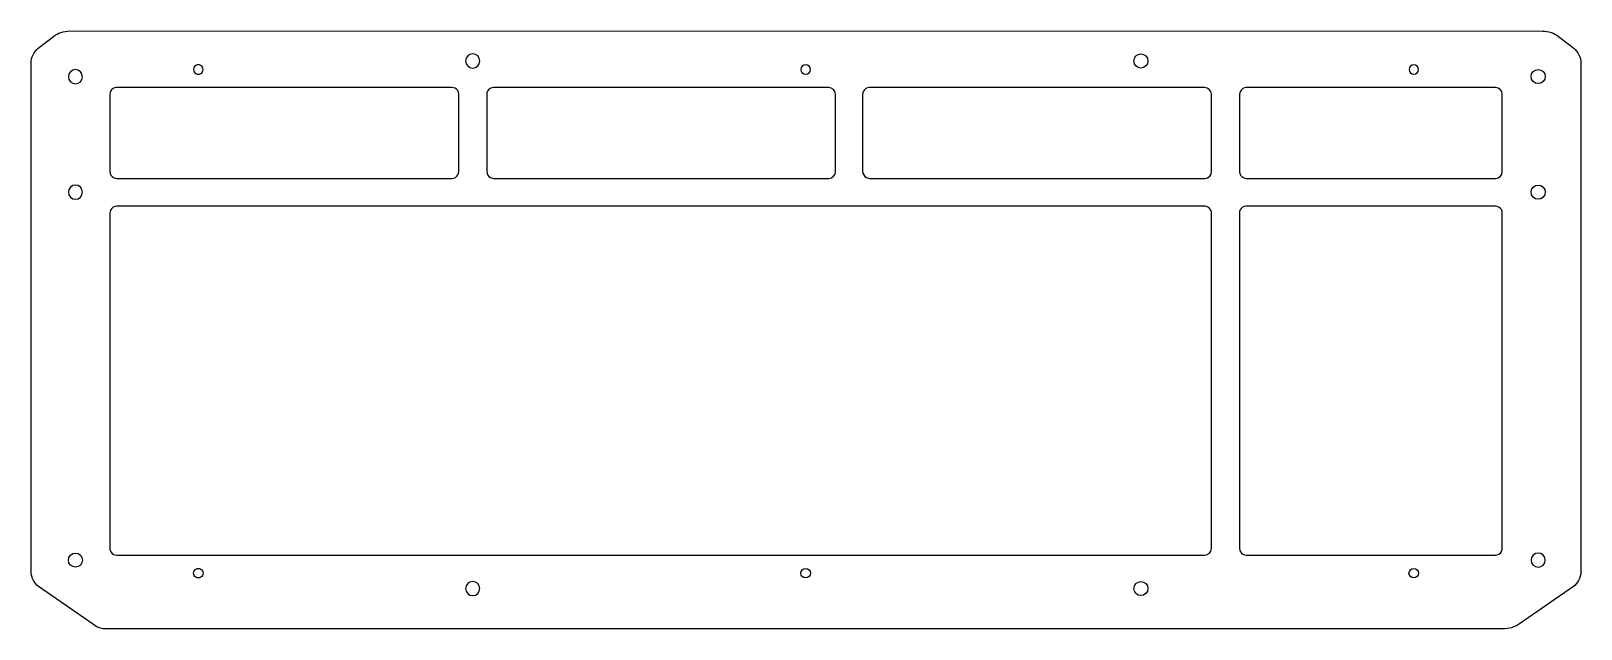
# Model space of a CAD drawing. Extents: x -108 to 235, y 78 to 210.
import ezdxf

# ---------------------------------------------------------------- set-up
doc = ezdxf.new("R2010")
doc.units = 0
doc.layers.add('Layer_1', color=7, linetype='CONTINUOUS')

msp = doc.modelspace()

# ---------------------------------------------------------------- linework, layer by layer
at = {"layer": 'Layer_1', "color": 3}
for p, q in [((-99.301669, 210.346167), (226.870452, 210.346148)), ((-106.224777, 206.53068), (-102.886243, 209.116666)), ((230.45502, 209.116646), (233.793551, 206.530661)), ((-8.452018, 203.706958), (-8.452018, 203.706958)), ((136.377726, 203.706958), (136.377726, 203.706958)), ((-96.426024, 200.231382), (-96.426024, 200.231382)), ((-69.73097, 201.820604), (-69.73097, 201.820604)), ((64.762823, 201.822152), (64.762823, 201.822152)), ((199.422131, 201.822141), (199.422131, 201.822141)), ((224.351733, 200.26036), (224.351733, 200.26036)), ((-88.921265, 197.824418), (-88.924395, 197.824095)), ((-88.894939, 197.827196), (-88.921265, 197.824418)), ((-15.495276, 197.827196), (-88.894939, 197.827196)), ((-5.422638, 197.824347), (-5.425721, 197.824095)), ((-5.396312, 197.827125), (-5.422638, 197.824347)), ((68.82232, 197.827125), (-5.396312, 197.827125)), ((77.773266, 197.824436), (77.770128, 197.824095)), ((77.799592, 197.827215), (77.773266, 197.824436)), ((152.040963, 197.827215), (77.799592, 197.827215)), ((161.277373, 197.824082), (161.27397, 197.823579)), ((161.303646, 197.827257), (161.277373, 197.824082)), ((-87.991849, 177.715787), (-14.565727, 177.715787)), ((-96.427215, 174.655104), (-96.427215, 174.655104)), ((224.350857, 174.655104), (224.350857, 174.655104)), ((-88.900559, 171.533049), (-88.903726, 171.533229)), ((-88.874233, 171.535827), (-88.900559, 171.533049)), ((161.233174, 171.533551), (161.230047, 171.533229)), ((161.2595, 171.536329), (161.233174, 171.533551)), ((217.976893, 96.647162), (217.976893, 170.044949)), ((-96.428168, 93.173751), (-96.428168, 93.173751)), ((-87.997003, 94.278112), (152.079203, 94.278112)), ((162.109164, 94.278112), (216.484486, 94.278112)), ((224.351809, 93.173751), (224.351809, 93.173751)), ((-69.73097, 90.282617), (-69.73097, 90.282617)), ((64.762823, 90.282617), (64.762823, 90.282617)), ((199.409031, 90.282107), (199.409031, 90.282107)), ((-94.203289, 79.052774), (-106.143455, 87.300265)), ((-8.452018, 86.881922), (-8.452018, 86.881922)), ((136.377726, 86.881922), (136.377726, 86.881922)), ((233.712201, 87.300244), (221.77204, 79.052754)), ((-91.482583, 77.929159), (-91.482579, 77.929221)), ((215.057018, 77.960345), (-87.488265, 77.960365))]:
    msp.add_line(p, q, dxfattribs=at)
for points in [[(-102.886243, 209.116666), (-101.856687, 209.914148), (-100.597148, 210.346167), (-99.301669, 210.346167)], [(226.870452, 210.346148), (228.165929, 210.346146), (229.425466, 209.914127), (230.45502, 209.116646)], [(-107.812443, 203.275547), (-107.812242, 204.394272), (-107.101417, 205.851645), (-106.224777, 206.53068)], [(233.793551, 206.530661), (234.670193, 205.851626), (235.381017, 204.394239), (235.381219, 203.275497)], [(-107.793407, 90.466185), (-107.764403, 161.418211), (-107.833486, 86.126823), (-107.812443, 203.275547)], [(-71.30597, 202.72993), (-71.630841, 202.542366), (-71.83097, 202.195732), (-71.83097, 201.820604)], [(-70.25597, 202.72993), (-70.580841, 202.917495), (-70.981099, 202.917495), (-71.30597, 202.72993)], [(-69.73097, 201.820604), (-69.73097, 202.195732), (-69.931099, 202.542366), (-70.25597, 202.72993)], [(-10.019646, 205.274599), (-10.885467, 205.274599), (-11.5873, 204.57279), (-11.5873, 203.706958)], [(-11.5873, 203.706958), (-11.5873, 202.841126), (-10.885467, 202.139317), (-10.019646, 202.139317)], [(-8.452018, 203.706958), (-8.452018, 204.57279), (-9.153851, 205.274599), (-10.019646, 205.274599)], [(-10.019646, 202.139317), (-9.153851, 202.139317), (-8.452018, 202.841126), (-8.452018, 203.706958)], [(63.712824, 202.871127), (63.133325, 202.871127), (62.66339, 202.40165), (62.662825, 201.822152)], [(64.762823, 201.822152), (64.762258, 202.40165), (64.292323, 202.871127), (63.712824, 202.871127)], [(136.377726, 203.706958), (136.377726, 204.57279), (137.079559, 205.274599), (137.945354, 205.274599)], [(137.945354, 202.139317), (137.079559, 202.139317), (136.377726, 202.841126), (136.377726, 203.706958)], [(137.945354, 205.274599), (138.811176, 205.274599), (139.513008, 204.57279), (139.513008, 203.706958)], [(139.513008, 203.706958), (139.513008, 202.841126), (138.811176, 202.139317), (137.945354, 202.139317)], [(198.372131, 202.871116), (197.792633, 202.871116), (197.322697, 202.401639), (197.322132, 201.822141)], [(199.422131, 201.822141), (199.421565, 202.401639), (198.95163, 202.871116), (198.372131, 202.871116)], [(235.381219, 203.275497), (235.402202, 86.126802), (235.3332, 161.418211), (235.362153, 90.466134)], [(-97.993652, 201.799023), (-98.859474, 201.799023), (-99.561306, 201.097214), (-99.561306, 200.231382)], [(-99.561306, 200.231382), (-99.561306, 199.36555), (-98.859474, 198.663741), (-97.993652, 198.663741)], [(-96.426024, 200.231382), (-96.426024, 201.097214), (-97.127857, 201.799023), (-97.993652, 201.799023)], [(-97.993652, 198.663741), (-97.127857, 198.663741), (-96.426024, 199.36555), (-96.426024, 200.231382)], [(-71.83097, 201.820604), (-71.83097, 201.445475), (-71.630841, 201.098841), (-71.30597, 200.911277)], [(-71.30597, 200.911277), (-70.981099, 200.723713), (-70.580841, 200.723713), (-70.25597, 200.911277)], [(-70.25597, 200.911277), (-69.931099, 201.098841), (-69.73097, 201.445475), (-69.73097, 201.820604)], [(62.662825, 201.822152), (62.66339, 201.242653), (63.133325, 200.773176), (63.712824, 200.773176)], [(63.712824, 200.773176), (64.292323, 200.773176), (64.762258, 201.242653), (64.762823, 201.822152)], [(197.322132, 201.822141), (197.322697, 201.242642), (197.792633, 200.773165), (198.372131, 200.773165)], [(198.372131, 200.773165), (198.95163, 200.773165), (199.421565, 201.242642), (199.422131, 201.822141)], [(224.351733, 200.26036), (224.351733, 201.126192), (225.053565, 201.828001), (225.91936, 201.828001)], [(225.91936, 198.692719), (225.053565, 198.692719), (224.351733, 199.394528), (224.351733, 200.26036)], [(225.91936, 201.828001), (226.785182, 201.828001), (227.487015, 201.126192), (227.487015, 200.26036)], [(227.487015, 200.26036), (227.487015, 199.394528), (226.785182, 198.692719), (225.91936, 198.692719)], [(-90.197833, 197.0095), (-90.447952, 196.521347), (-90.336001, 195.958094), (-90.360999, 195.431585)], [(-88.924395, 197.824095), (-89.456427, 197.806791), (-89.955817, 197.48191), (-90.197833, 197.0095)], [(-13.917359, 197.664033), (-14.405514, 197.914149), (-14.968764, 197.802198), (-15.495276, 197.827196)], [(-13.102763, 196.390595), (-13.120067, 196.922624), (-13.444948, 197.422014), (-13.917359, 197.664033)], [(-13.099668, 180.032026), (-13.101784, 185.484828), (-13.09554, 190.938063), (-13.102763, 196.390595)], [(-6.728178, 197.015098), (-7.006956, 196.53325), (-6.89921, 195.957086), (-6.92072, 195.426105)], [(-5.425721, 197.824095), (-5.962213, 197.805495), (-6.47584, 197.490038), (-6.728178, 197.015098)], [(70.336163, 196.386544), (70.316902, 197.169443), (69.604406, 197.844754), (68.82232, 197.827125)], [(70.338545, 179.236036), (70.337751, 184.952825), (70.34254, 190.669837), (70.336163, 196.386544)], [(76.505091, 197.02828), (76.238873, 196.546498), (76.352318, 195.978375), (76.327841, 195.452357)], [(77.770128, 197.824095), (77.246145, 197.806447), (76.747571, 197.493292), (76.505091, 197.02828)], [(153.583217, 196.37173), (153.549586, 197.162357), (152.831817, 197.838232), (152.040963, 197.827215)], [(153.587107, 179.215041), (153.584461, 184.93391), (153.592319, 190.653002), (153.583217, 196.37173)], [(159.975439, 197.031698), (159.679887, 196.55451), (159.786559, 195.97221), (159.76657, 195.439644)], [(161.27397, 197.823579), (160.742997, 197.804714), (160.230357, 197.500031), (159.975439, 197.031698)], [(216.483693, 197.826728), (198.090353, 197.828051), (179.696985, 197.8269), (161.303646, 197.827257)], [(217.973745, 196.386663), (217.953636, 197.160547), (217.257651, 197.832213), (216.483693, 197.826728)], [(217.976391, 179.190679), (217.976391, 184.922629), (217.980359, 190.654798), (217.973745, 196.386663)], [(-90.360999, 195.431585), (-90.358882, 190.005242), (-90.365127, 184.578464), (-90.357904, 179.152391)], [(-6.92072, 195.426105), (-6.918604, 190.01623), (-6.924848, 184.605925), (-6.917625, 179.196317)], [(76.327841, 195.452357), (76.329958, 190.047339), (76.323714, 184.641893), (76.330937, 179.237139)], [(159.76657, 195.439644), (159.768686, 190.025255), (159.762442, 184.610439), (159.769665, 179.196317)], [(-90.357904, 179.152391), (-90.339965, 178.630702), (-90.028162, 178.134786), (-89.565705, 177.892521)], [(-14.565727, 177.715787), (-14.045755, 177.728567), (-13.541198, 178.023362), (-13.293956, 178.483827)], [(-13.293956, 178.483827), (-13.012315, 178.950006), (-13.121459, 179.514711), (-13.099668, 180.032026)], [(-6.917625, 179.196317), (-6.899607, 178.658197), (-6.578662, 178.146502), (-6.101138, 177.897172)], [(68.845177, 177.717375), (69.643406, 177.722719), (70.346223, 178.437855), (70.338545, 179.236036)], [(76.330937, 179.237139), (76.348876, 178.692083), (76.668574, 178.16983), (77.15106, 177.913412)], [(152.161954, 177.717375), (152.941664, 177.722031), (153.61919, 178.436612), (153.587107, 179.215041)], [(159.769665, 179.196317), (159.787683, 178.658197), (160.108628, 178.146502), (160.586152, 177.897172)], [(216.525391, 177.717375), (217.300407, 177.722349), (217.982053, 178.415995), (217.976391, 179.190679)], [(-97.994843, 176.222745), (-98.860664, 176.222745), (-99.562497, 175.520936), (-99.562497, 174.655104)], [(-96.427215, 174.655104), (-96.427215, 175.520936), (-97.129048, 176.222745), (-97.994843, 176.222745)], [(-89.565705, 177.892521), (-89.084704, 177.626538), (-88.517036, 177.740518), (-87.991849, 177.715787)], [(-6.101138, 177.897172), (-5.613728, 177.628168), (-5.039871, 177.739007), (-4.507644, 177.715787)], [(-4.507644, 177.715787), (19.943283, 177.716845), (44.394308, 177.71367), (68.845177, 177.717375)], [(77.15106, 177.913412), (77.636977, 177.629001), (78.218925, 177.73689), (78.755282, 177.715787)], [(78.755282, 177.715787), (103.224161, 177.716845), (127.69313, 177.71367), (152.161954, 177.717375)], [(160.586152, 177.897172), (161.073562, 177.628168), (161.647419, 177.739007), (162.179646, 177.715787)], [(162.179646, 177.715787), (180.294882, 177.716845), (198.410205, 177.71367), (216.525391, 177.717375)], [(224.350857, 174.655104), (224.350857, 175.520936), (225.05269, 176.222745), (225.918485, 176.222745)], [(225.918485, 176.222745), (226.784306, 176.222745), (227.486139, 175.520936), (227.486139, 174.655104)], [(-99.562497, 174.655104), (-99.562497, 173.789272), (-98.860664, 173.087463), (-97.994843, 173.087463)], [(-97.994843, 173.087463), (-97.129048, 173.087463), (-96.427215, 173.789272), (-96.427215, 174.655104)], [(217.220874, 171.323208), (216.748514, 171.626711), (216.164791, 171.514904), (215.634302, 171.536329)], [(225.918485, 173.087463), (225.05269, 173.087463), (224.350857, 173.789272), (224.350857, 174.655104)], [(227.486139, 174.655104), (227.486139, 173.789272), (226.784306, 173.087463), (225.918485, 173.087463)], [(-90.182199, 170.729661), (-90.449462, 170.245564), (-90.336996, 169.67543), (-90.360999, 169.147021)], [(-90.360999, 169.147021), (-90.359676, 151.094623), (-90.359941, 133.047427), (-90.360999, 114.994961)], [(-88.903726, 171.533229), (-89.433202, 171.515475), (-89.936867, 171.199206), (-90.182199, 170.729661)], [(151.824674, 171.535824), (71.591705, 171.535827), (-8.641264, 171.535824), (-88.874233, 171.535827)], [(153.047646, 171.158071), (152.716414, 171.453954), (152.261223, 171.56192), (151.824674, 171.535824)], [(153.587149, 170.015506), (153.5731, 170.450396), (153.379983, 170.874565), (153.047646, 171.158071)], [(153.585297, 95.755702), (153.589557, 120.508897), (153.585826, 145.262248), (153.587149, 170.015506)], [(159.945888, 170.726044), (159.67772, 170.241921), (159.790819, 169.67026), (159.76657, 169.141335)], [(159.76657, 169.141335), (159.766572, 144.684565), (159.76657, 120.227804), (159.76657, 95.771048)], [(161.230047, 171.533229), (160.697904, 171.516137), (160.191855, 171.19829), (159.945888, 170.726044)], [(215.634302, 171.536329), (197.509372, 171.536329), (179.384436, 171.536327), (161.2595, 171.536329)], [(217.976893, 170.044949), (217.961547, 170.562601), (217.676988, 171.069912), (217.220874, 171.323208)], [(-90.360999, 114.994961), (-90.358618, 108.566388), (-90.365815, 102.137233), (-90.357374, 95.70903)], [(217.777345, 95.056542), (218.066984, 95.535384), (217.954166, 96.115826), (217.976893, 96.647162)], [(-99.563503, 93.173751), (-99.563503, 94.039598), (-98.861696, 94.741418), (-97.995822, 94.741418)], [(-97.995822, 91.606083), (-98.861696, 91.606083), (-99.563503, 92.307903), (-99.563503, 93.173751)], [(-97.995822, 94.741418), (-97.129974, 94.741418), (-96.428168, 94.039598), (-96.428168, 93.173751)], [(-96.428168, 93.173751), (-96.428168, 92.307903), (-97.129974, 91.606083), (-97.995822, 91.606083)], [(-90.357374, 95.70903), (-90.339409, 95.189309), (-90.029453, 94.694433), (-89.567758, 94.454324)], [(-89.567758, 94.454324), (-89.087297, 94.189688), (-88.521234, 94.30248), (-87.997003, 94.278112)], [(152.079203, 94.278112), (152.869261, 94.271762), (153.577634, 94.965261), (153.585297, 95.755702)], [(159.76657, 95.771048), (159.779296, 95.243152), (160.077373, 94.729014), (160.545124, 94.477846)], [(160.545124, 94.477846), (161.014975, 94.190429), (161.586419, 94.29957), (162.109164, 94.278112)], [(216.484486, 94.278112), (217.012118, 94.292399), (217.525462, 94.589103), (217.777345, 95.056542)], [(225.919464, 94.741418), (225.053616, 94.741418), (224.351809, 94.039598), (224.351809, 93.173751)], [(224.351809, 93.173751), (224.351809, 92.307903), (225.053616, 91.606083), (225.919464, 91.606083)], [(227.487144, 93.173751), (227.487144, 94.039598), (226.785338, 94.741418), (225.919464, 94.741418)], [(225.919464, 91.606083), (226.785338, 91.606083), (227.487144, 92.307903), (227.487144, 93.173751)], [(-106.143455, 87.300265), (-107.055161, 87.930019), (-107.793865, 89.34745), (-107.793407, 90.466185)], [(-71.83097, 90.282617), (-71.83097, 90.657746), (-71.630841, 91.004379), (-71.30597, 91.191944)], [(-71.30597, 89.373291), (-71.630841, 89.560855), (-71.83097, 89.907488), (-71.83097, 90.282617)], [(-71.30597, 91.191944), (-70.981099, 91.379508), (-70.580841, 91.379508), (-70.25597, 91.191944)], [(-70.25597, 89.373291), (-70.580841, 89.185726), (-70.981099, 89.185726), (-71.30597, 89.373291)], [(-70.25597, 91.191944), (-69.931099, 91.004379), (-69.73097, 90.657746), (-69.73097, 90.282617)], [(-69.73097, 90.282617), (-69.73097, 89.907488), (-69.931099, 89.560855), (-70.25597, 89.373291)], [(62.662825, 90.282617), (62.66339, 90.862116), (63.133325, 91.331592), (63.712824, 91.331592)], [(63.712824, 89.233642), (63.133325, 89.233642), (62.66339, 89.703119), (62.662825, 90.282617)], [(63.712824, 91.331592), (64.292323, 91.331592), (64.762258, 90.862116), (64.762823, 90.282617)], [(64.762823, 90.282617), (64.762258, 89.703119), (64.292323, 89.233642), (63.712824, 89.233642)], [(197.309032, 90.282107), (197.309597, 90.861606), (197.779533, 91.331082), (198.359031, 91.331082)], [(198.359031, 89.233132), (197.779533, 89.233132), (197.309597, 89.702609), (197.309032, 90.282107)], [(198.359031, 91.331082), (198.93853, 91.331082), (199.408465, 90.861606), (199.409031, 90.282107)], [(199.409031, 90.282107), (199.408465, 89.702609), (198.93853, 89.233132), (198.359031, 89.233132)], [(235.362153, 90.466134), (235.362607, 89.347409), (234.623909, 87.929999), (233.712201, 87.300244)], [(-10.019646, 88.449563), (-10.885467, 88.449563), (-11.5873, 87.747754), (-11.5873, 86.881922)], [(-11.5873, 86.881922), (-11.5873, 86.01609), (-10.885467, 85.314281), (-10.019646, 85.314281)], [(-8.452018, 86.881922), (-8.452018, 87.747754), (-9.153851, 88.449563), (-10.019646, 88.449563)], [(-10.019646, 85.314281), (-9.153851, 85.314281), (-8.452018, 86.01609), (-8.452018, 86.881922)], [(136.377726, 86.881922), (136.377726, 87.747754), (137.079559, 88.449563), (137.945354, 88.449563)], [(137.945354, 85.314281), (137.079559, 85.314281), (136.377726, 86.01609), (136.377726, 86.881922)], [(137.945354, 88.449563), (138.811176, 88.449563), (139.513008, 87.747754), (139.513008, 86.881922)], [(139.513008, 86.881922), (139.513008, 86.01609), (138.811176, 85.314281), (137.945354, 85.314281)], [(-91.482579, 77.929221), (-92.481955, 78.010513), (-93.432175, 78.402919), (-94.203289, 79.052774)], [(221.77204, 79.052754), (220.697797, 78.310733), (219.423776, 77.92338), (218.12421, 77.943668)], [(-87.488265, 77.960365), (-88.819763, 77.960356), (-90.151242, 77.949954), (-91.482583, 77.929159)], [(218.12421, 77.943668), (217.10187, 77.957207), (216.079442, 77.962766), (215.057018, 77.960345)]]:
    msp.add_open_spline(points, degree=3, dxfattribs=at)

doc.saveas('drawing.dxf')
